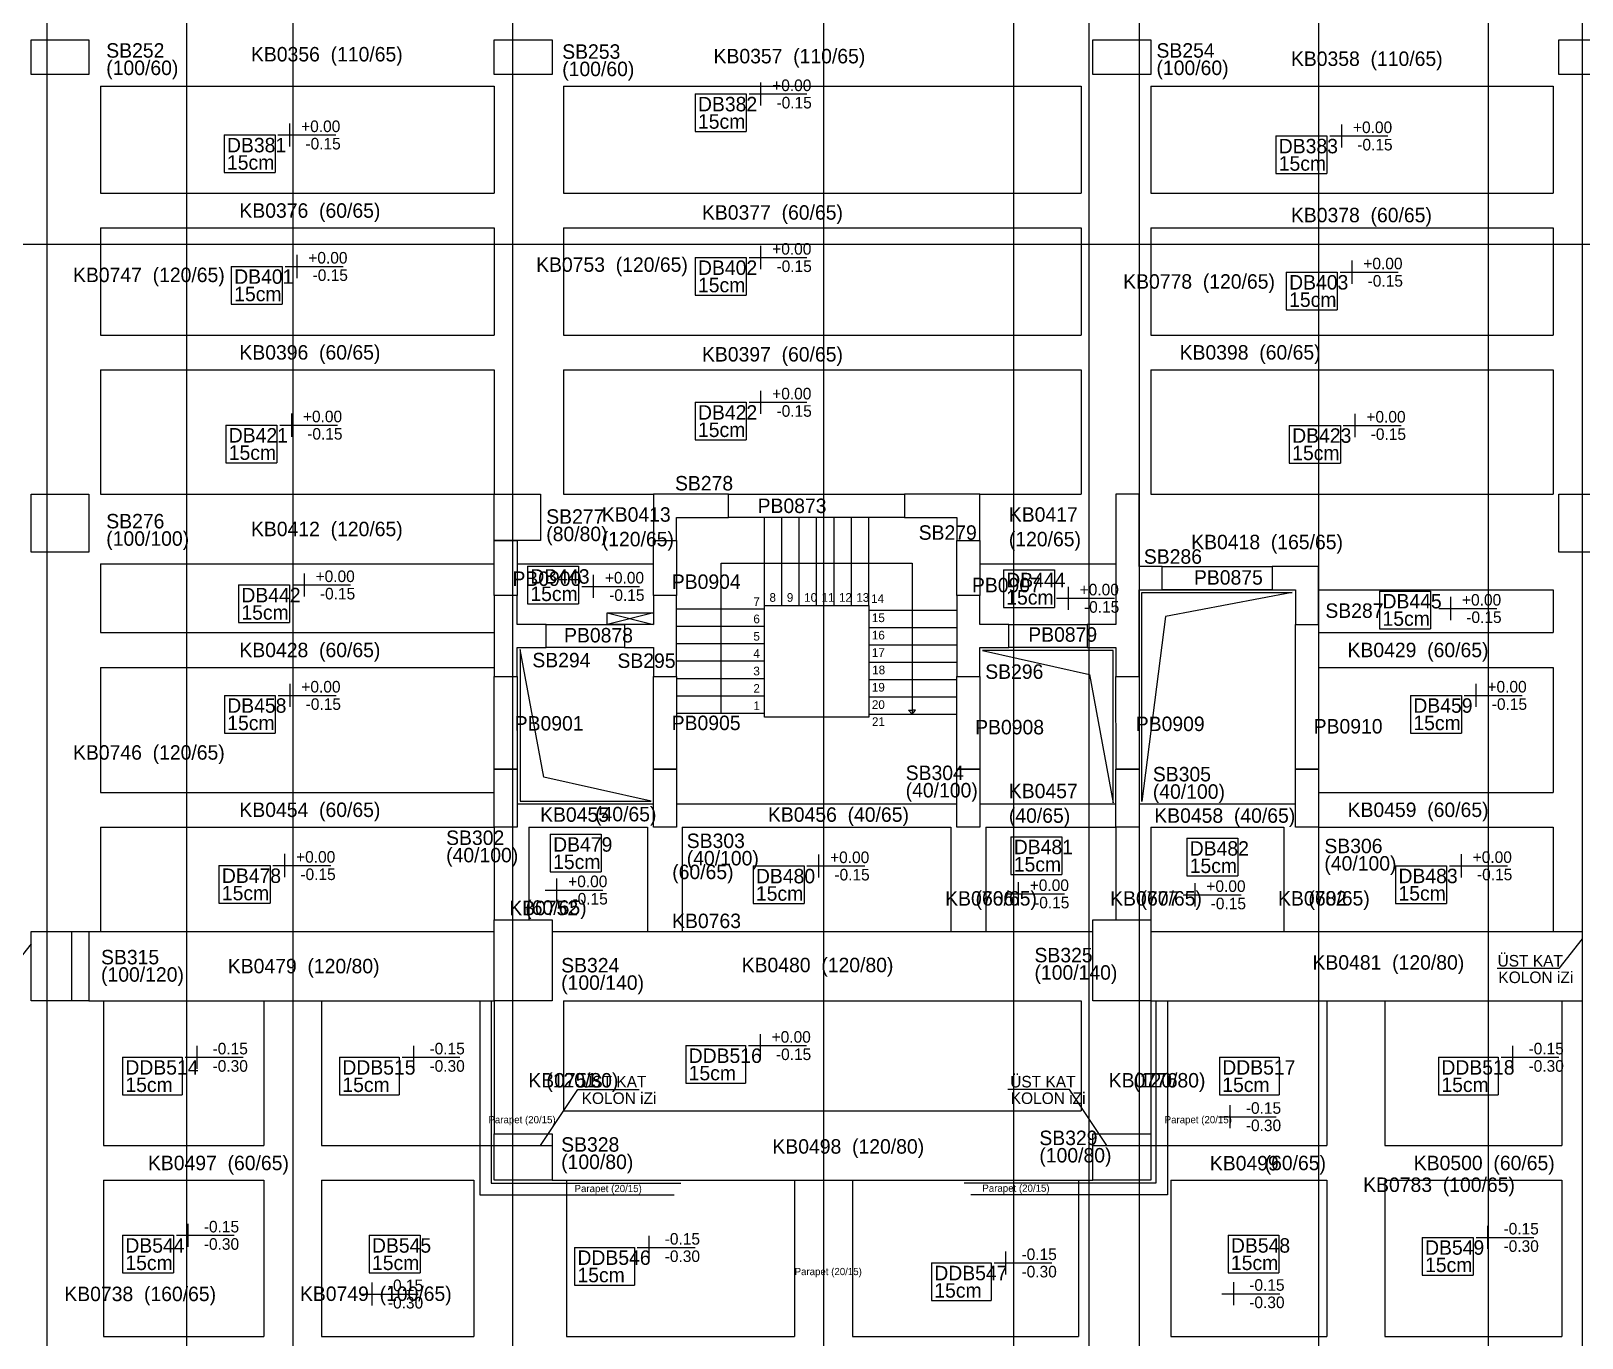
# Model space of a CAD drawing. Header units: millimetres. Extents: x -625658 to -607650, y -74589 to -67396.
# Drawn here: x -615422 to -612743, y -71816 to -69558 of the extents above; entities that cross this region are included whole.
import ezdxf

# ---------------------------------------------------------------- set-up
doc = ezdxf.new("R2010")
doc.units = ezdxf.units.MM
for name, color, linetype in [('KM Aks', 7, 'Continuous'), ('KM Döşeme Markası', 7, 'Continuous'), ('KM Döşeme Şaft', 7, 'Continuous'), ('KM Kesit Simge', 7, 'Continuous'), ('KM Kiriş', 7, 'Continuous'), ('KM Kiriş Markası', 7, 'Continuous'), ('KM Kolon', 7, 'Continuous'), ('KM Kolon Markası', 7, 'Continuous'), ('KM Perde', 7, 'Continuous'), ('KM Perde Markası', 7, 'Continuous'), ('LGP-SLAB2', 7, 'Continuous'), ('REBAR_DET2', 7, 'Continuous'), ('REBAR_DET3', 7, 'Continuous'), ('VM Kiriş', 7, 'Continuous'), ('VM Kolon İzi', 7, 'Continuous'), ('VM Merdiven', 7, 'Continuous'), ('VM Merdiven Yazı', 7, 'Continuous'), ('VM Parapet', 7, 'Continuous'), ('VM Parapet Marka', 7, 'Continuous')]:
    doc.layers.add(name, color=color, linetype=linetype)

msp = doc.modelspace()

# ---------------------------------------------------------------- linework, layer by layer
at = {"layer": 'KM Aks'}
for p, q in [((-615394.8, -67558.4), (-615394.8, -73463.3)), ((-614969.9, -67558.4), (-614969.9, -73463.3)), ((-614590.4, -67558.4), (-614590.4, -73463.3)), ((-614052.8, -67558.4), (-614052.8, -73463.3)), ((-613724.8, -67558.4), (-613724.8, -73463.3)), ((-613594.8, -67558.4), (-613594.8, -73463.3)), ((-613507.8, -67558.4), (-613507.8, -73463.3)), ((-613197.8, -67558.4), (-613197.8, -73463.3)), ((-612904.8, -67558.4), (-612904.8, -73463.3)), ((-612742.8, -67558.4), (-612742.8, -73463.3))]:
    msp.add_line(p, q, dxfattribs=at)
at = {"layer": 'KM Döşeme Şaft'}
for p, q in [((-614426.9, -70563.2), (-614346.9, -70583.2)), ((-614346.9, -70563.2), (-614426.9, -70583.2))]:
    msp.add_line(p, q, dxfattribs=at)
for points in [[(-613243.5, -70528.1), (-613462.4, -70569.3), (-613502.9, -70888.8), (-613502.9, -70528.1)], [(-614350.5, -70888.2), (-614536.3, -70847), (-614576.9, -70626.6), (-614576.9, -70888.2)], [(-613778.4, -70628.1), (-613593.7, -70669.4), (-613552.9, -70891.4), (-613552.9, -70628.1)]]:
    msp.add_lwpolyline(points, close=True, dxfattribs=at)
at = {"layer": 'KM Kesit Simge'}
for p, q in [((-615153, -72548.7), (-615153, -67558.4)), ((-625446, -69926.2), (-608991.1, -69926.2))]:
    msp.add_line(p, q, dxfattribs=at)
at = {"layer": 'KM Kiriş'}
for p, q in [((-615301.9, -69653.3), (-614621.9, -69653.3)), ((-615301.9, -69653.3), (-615301.9, -69838.3)), ((-614621.9, -69653.3), (-614621.9, -69838.3)), ((-614501.9, -69653.3), (-613607.8, -69653.3)), ((-614501.9, -69653.3), (-614501.9, -69838.3)), ((-613607.8, -69653.3), (-613607.8, -69838.3)), ((-613487.8, -69653.3), (-612792.8, -69653.3)), ((-613487.8, -69653.3), (-613487.8, -69838.3)), ((-612792.8, -69653.3), (-612792.8, -69838.3)), ((-615301.9, -69838.3), (-614621.9, -69838.3)), ((-614501.9, -69838.3), (-613607.8, -69838.3)), ((-613487.8, -69838.3), (-612792.8, -69838.3)), ((-615301.9, -69898.3), (-614621.9, -69898.3)), ((-615301.9, -69898.3), (-615301.9, -70083.3)), ((-614621.9, -69898.3), (-614621.9, -70083.3)), ((-614501.9, -69898.3), (-613607.8, -69898.3)), ((-614501.9, -69898.3), (-614501.9, -70083.3)), ((-613607.8, -69898.3), (-613607.8, -70083.3)), ((-613487.8, -69898.3), (-612792.8, -69898.3)), ((-613487.8, -69898.3), (-613487.8, -70083.3)), ((-612792.8, -69898.3), (-612792.8, -70083.3)), ((-615301.9, -70083.3), (-614621.9, -70083.3)), ((-614501.9, -70083.3), (-613607.8, -70083.3)), ((-613487.8, -70083.3), (-612792.8, -70083.3)), ((-615301.9, -70143.3), (-614621.9, -70143.3)), ((-615301.9, -70143.3), (-615301.9, -70358.3)), ((-614621.9, -70143.3), (-614621.9, -70358.3)), ((-614501.9, -70143.3), (-613607.8, -70143.3)), ((-614501.9, -70143.3), (-614501.9, -70358.3)), ((-613607.8, -70143.3), (-613607.8, -70358.3)), ((-613487.8, -70143.3), (-612792.8, -70143.3)), ((-613487.8, -70143.3), (-613487.8, -70358.3)), ((-612792.8, -70143.3), (-612792.8, -70358.3)), ((-615301.9, -70358.3), (-614621.9, -70358.3)), ((-614501.9, -70358.3), (-614346.9, -70358.3)), ((-613782.8, -70358.3), (-613607.8, -70358.3)), ((-613487.8, -70358.3), (-612792.8, -70358.3)), ((-615301.9, -70478.3), (-614621.9, -70478.3)), ((-615301.9, -70478.3), (-615301.9, -70597.3)), ((-614581.9, -70478.3), (-614346.9, -70478.3)), ((-613782.8, -70478.3), (-613547.8, -70478.3)), ((-613467.8, -70523.3), (-613237.8, -70523.3)), ((-613197.8, -70523.3), (-612792.8, -70523.3)), ((-612792.8, -70523.3), (-612792.8, -70597.3)), ((-615301.9, -70597.3), (-614621.9, -70597.3)), ((-613197.8, -70597.3), (-612792.8, -70597.3)), ((-615301.9, -70657.3), (-614621.9, -70657.3)), ((-615301.9, -70657.3), (-615301.9, -70873.3)), ((-613197.8, -70657.3), (-612792.8, -70657.3)), ((-612792.8, -70657.3), (-612792.8, -70873.3)), ((-615301.9, -70873.3), (-614621.9, -70873.3)), ((-613197.7, -70873.3), (-612792.8, -70873.3)), ((-614581.9, -70893.3), (-614346.9, -70893.3)), ((-614306.9, -70893.3), (-613822.8, -70893.3)), ((-613782.8, -70893.3), (-613547.7, -70893.3)), ((-613507.7, -70893.3), (-613237.7, -70893.3)), ((-615301.9, -70933.3), (-614621.9, -70933.3)), ((-615301.9, -70933.3), (-615301.9, -71113.3)), ((-614621.9, -70933.3), (-614621.9, -71093.4)), ((-614561.9, -70933.3), (-614356.9, -70933.3)), ((-614561.9, -70933.3), (-614561.9, -71093.4)), ((-614356.9, -70933.3), (-614356.9, -71113.3)), ((-614296.9, -70933.3), (-613832.8, -70933.3)), ((-614296.9, -70933.3), (-614296.9, -71113.3)), ((-613832.8, -70933.3), (-613832.8, -71113.3)), ((-613772.8, -70933.3), (-613547.8, -70933.3)), ((-613772.8, -70933.3), (-613772.8, -71113.3)), ((-613547.8, -70933.3), (-613547.8, -71093.4)), ((-613487.8, -70933.3), (-613257.8, -70933.3)), ((-613487.8, -70933.3), (-613487.8, -71093.4)), ((-613257.8, -70933.3), (-613257.8, -71113.3)), ((-613197.8, -70933.3), (-613197.8, -71113.3)), ((-613197.7, -70933.3), (-612792.8, -70933.3)), ((-612792.8, -70933.3), (-612792.8, -71113.3)), ((-615321.9, -71113.3), (-614919.9, -71113.3)), ((-615019.9, -71113.3), (-614621.9, -71113.3)), ((-614521.9, -71113.3), (-614296.9, -71113.3)), ((-614356.9, -71113.3), (-613772.8, -71113.3)), ((-613832.8, -71113.3), (-613587.8, -71113.3)), ((-613487.8, -71113.3), (-613083.4, -71113.3)), ((-613183.4, -71113.3), (-612742.9, -71113.3)), ((-615321.9, -71233.3), (-614919.9, -71233.3)), ((-615296.9, -71233.3), (-615296.9, -71483.3)), ((-615019.9, -71233.3), (-614621.9, -71233.3)), ((-615019.9, -71233.3), (-615019.9, -71483.3)), ((-614919.9, -71233.3), (-614919.9, -71483.3)), ((-614621.9, -71233.4), (-614621.9, -71463.4)), ((-614501.9, -71233.3), (-614296.9, -71233.3)), ((-614501.9, -71233.3), (-614501.9, -71423.3)), ((-614356.9, -71233.3), (-613772.8, -71233.3)), ((-613832.8, -71233.3), (-613607.8, -71233.3)), ((-613607.8, -71233.3), (-613607.8, -71423.3)), ((-613487.8, -71233.3), (-613083.4, -71233.3)), ((-613487.8, -71233.4), (-613487.8, -71463.4)), ((-613183.4, -71233.3), (-612742.9, -71233.3)), ((-613183.4, -71233.3), (-613183.4, -71483.3)), ((-613083.4, -71233.3), (-613083.4, -71483.3)), ((-612777.8, -71233.3), (-612777.8, -71483.3)), ((-614501.9, -71423.3), (-614002.8, -71423.3)), ((-614102.8, -71423.3), (-613607.8, -71423.3)), ((-615296.9, -71483.3), (-615019.9, -71483.3)), ((-614919.9, -71483.3), (-614621.9, -71483.3)), ((-613487.8, -71483.3), (-613183.4, -71483.3)), ((-613083.4, -71483.3), (-612777.8, -71483.3)), ((-615296.9, -71543.3), (-615019.9, -71543.3)), ((-615296.9, -71543.3), (-615296.9, -71813.3)), ((-615019.9, -71543.3), (-615019.9, -71813.3)), ((-614919.9, -71543.3), (-614656.9, -71543.3)), ((-614919.9, -71543.3), (-614919.9, -71813.3)), ((-614656.9, -71543.3), (-614656.9, -71813.3)), ((-614521.9, -71543.3), (-614002.8, -71543.3)), ((-614496.9, -71543.3), (-614496.9, -71813.3)), ((-614102.8, -71543.3), (-613587.8, -71543.3)), ((-614102.8, -71543.3), (-614102.8, -71813.3)), ((-614002.8, -71543.3), (-614002.8, -71813.3)), ((-613612.8, -71543.3), (-613612.8, -71813.3)), ((-613452.8, -71543.3), (-613183.4, -71543.3)), ((-613452.8, -71543.3), (-613452.8, -71813.3)), ((-613183.4, -71543.3), (-613183.4, -71813.3)), ((-613083.4, -71543.3), (-612777.8, -71543.3)), ((-613083.4, -71543.3), (-613083.4, -71813.3)), ((-612777.8, -71543.3), (-612777.8, -71813.3)), ((-615296.9, -71813.3), (-615019.9, -71813.3)), ((-614919.9, -71813.3), (-614656.9, -71813.3)), ((-614496.9, -71813.3), (-614102.8, -71813.3)), ((-614002.8, -71813.3), (-613612.8, -71813.3)), ((-613452.8, -71813.3), (-613183.4, -71813.3)), ((-613083.4, -71813.3), (-612777.8, -71813.3))]:
    msp.add_line(p, q, dxfattribs=at)
msp.add_lwpolyline([(-614426.9, -70563.2), (-614346.9, -70563.2), (-614346.9, -70583.2), (-614426.9, -70583.2)], close=True, dxfattribs=at)
at = {"layer": 'KM Kolon'}
for points in [[(-615421.9, -69573.3), (-615321.9, -69573.3), (-615321.9, -69633.3), (-615421.9, -69633.3)], [(-614621.9, -69573.3), (-614521.9, -69573.3), (-614521.9, -69633.3), (-614621.9, -69633.3)], [(-613587.8, -69573.3), (-613487.8, -69573.3), (-613487.8, -69633.3), (-613587.8, -69633.3)], [(-612782.8, -69573.3), (-612682.8, -69573.3), (-612682.8, -69633.3), (-612782.8, -69633.3)], [(-615421.9, -70358.3), (-615321.9, -70358.3), (-615321.9, -70458.3), (-615421.9, -70458.3)], [(-614621.9, -70358.3), (-614541.9, -70358.3), (-614541.9, -70438.3), (-614621.9, -70438.3)], [(-614346.9, -70438.3), (-614306.9, -70438.3), (-614306.9, -70398.3), (-614216.9, -70398.3), (-614216.9, -70358.3), (-614346.9, -70358.3)], [(-613912.8, -70358.3), (-613912.8, -70398.3), (-613822.8, -70398.3), (-613822.8, -70438.3), (-613782.8, -70438.3), (-613782.8, -70358.3)], [(-613467.8, -70523.3), (-613467.8, -70483.3), (-613507.8, -70483.3), (-613507.8, -70358.3), (-613547.8, -70358.3), (-613547.8, -70583.3), (-613597.8, -70583.3), (-613597.8, -70623.3), (-613547.8, -70623.3), (-613547.8, -70673.3), (-613507.8, -70673.3), (-613507.8, -70523.3)], [(-612782.8, -70358.3), (-612682.8, -70358.3), (-612682.8, -70458.3), (-612782.8, -70458.3)], [(-613277.8, -70483.3), (-613277.8, -70523.3), (-613237.8, -70523.3), (-613237.8, -70583.3), (-613197.8, -70583.3), (-613197.8, -70483.3)], [(-614621.9, -70533.3), (-614621.9, -70673.3), (-614581.9, -70673.3), (-614581.9, -70623.3), (-614531.9, -70623.3), (-614531.9, -70583.3), (-614581.9, -70583.3), (-614581.9, -70533.3)], [(-614346.9, -70533.3), (-614346.9, -70583.3), (-614396.9, -70583.3), (-614396.9, -70623.3), (-614346.9, -70623.3), (-614346.9, -70673.3), (-614306.9, -70673.3), (-614306.9, -70533.3)], [(-613822.8, -70533.3), (-613822.8, -70673.3), (-613782.8, -70673.3), (-613782.8, -70623.3), (-613732.8, -70623.3), (-613732.8, -70583.3), (-613782.8, -70583.3), (-613782.8, -70533.3)], [(-614621.9, -70833.3), (-614581.9, -70833.3), (-614581.9, -70933.3), (-614621.9, -70933.3)], [(-614346.9, -70833.2), (-614306.9, -70833.2), (-614306.9, -70933.2), (-614346.9, -70933.2)], [(-613822.8, -70833.2), (-613782.8, -70833.2), (-613782.8, -70933.2), (-613822.8, -70933.2)], [(-613547.8, -70833.2), (-613507.8, -70833.2), (-613507.8, -70933.2), (-613547.8, -70933.2)], [(-613237.8, -70833.3), (-613197.8, -70833.3), (-613197.8, -70933.3), (-613237.8, -70933.3)], [(-614621.9, -71093.3), (-614521.9, -71093.3), (-614521.9, -71233.3), (-614621.9, -71233.3)], [(-613587.8, -71093.3), (-613487.8, -71093.3), (-613487.8, -71233.3), (-613587.8, -71233.3)], [(-615421.9, -71113.3), (-615321.9, -71113.3), (-615321.9, -71233.3), (-615421.9, -71233.3)], [(-615421.9, -71113.3), (-615351.9, -71113.3), (-615351.9, -71233.3), (-615421.9, -71233.3)], [(-614621.9, -71463.3), (-614521.9, -71463.3), (-614521.9, -71543.3), (-614621.9, -71543.3)], [(-613587.8, -71463.3), (-613487.8, -71463.3), (-613487.8, -71543.3), (-613587.8, -71543.3)], [(-614621.9, -71483.3), (-614521.9, -71483.3), (-614521.9, -71543.3), (-614621.9, -71543.3)], [(-613587.8, -71483.3), (-613487.8, -71483.3), (-613487.8, -71543.3), (-613587.8, -71543.3)]]:
    msp.add_lwpolyline(points, close=True, dxfattribs=at)
at = {"layer": 'KM Perde'}
for points in [[(-614216.9, -70358.3), (-613912.8, -70358.3), (-613912.8, -70398.3), (-614216.9, -70398.3)], [(-614581.9, -70438.3), (-614581.9, -70533.3), (-614621.9, -70533.3), (-614621.9, -70438.3)], [(-614306.9, -70438.3), (-614306.9, -70533.3), (-614346.9, -70533.3), (-614346.9, -70438.3)], [(-613782.8, -70438.3), (-613782.8, -70533.3), (-613822.8, -70533.3), (-613822.8, -70438.3)], [(-613467.8, -70483.3), (-613277.8, -70483.3), (-613277.8, -70523.3), (-613467.8, -70523.3)], [(-614531.9, -70583.3), (-614396.9, -70583.3), (-614396.9, -70623.3), (-614531.9, -70623.3)], [(-613732.8, -70583.3), (-613597.8, -70583.3), (-613597.8, -70623.3), (-613732.8, -70623.3)], [(-613197.8, -70583.3), (-613197.7, -70833.3), (-613237.7, -70833.3), (-613237.8, -70583.3)], [(-614581.9, -70673.3), (-614581.9, -70833.3), (-614621.9, -70833.3), (-614621.9, -70673.3)], [(-614306.9, -70673.3), (-614306.9, -70833.2), (-614346.9, -70833.2), (-614346.9, -70673.3)], [(-613782.8, -70673.3), (-613782.8, -70833.2), (-613822.8, -70833.2), (-613822.8, -70673.3)], [(-613507.8, -70673.3), (-613507.7, -70833.2), (-613547.7, -70833.2), (-613547.8, -70673.3)]]:
    msp.add_lwpolyline(points, close=True, dxfattribs=at)
at = {"layer": 'LGP-SLAB2'}
for p, q in [((-614274.8, -69667), (-614186.6, -69667)), ((-614274.8, -69667), (-614274.8, -69732)), ((-614186.6, -69667), (-614186.6, -69732)), ((-614274.8, -69732), (-614186.6, -69732)), ((-615088.4, -69737.8), (-615000.3, -69737.8)), ((-615088.4, -69737.8), (-615088.4, -69802.8)), ((-615000.3, -69737.8), (-615000.3, -69802.8)), ((-613271.6, -69739.5), (-613183.4, -69739.5)), ((-613271.6, -69739.5), (-613271.6, -69804.5)), ((-613183.4, -69739.5), (-613183.4, -69804.5)), ((-615088.4, -69802.8), (-615000.3, -69802.8)), ((-613271.6, -69804.5), (-613183.4, -69804.5)), ((-615075.9, -69964.9), (-614987.8, -69964.9)), ((-615075.9, -69964.9), (-615075.9, -70029.9)), ((-614987.8, -69964.9), (-614987.8, -70029.9)), ((-614274.8, -69949.5), (-614186.6, -69949.5)), ((-614274.8, -69949.5), (-614274.8, -70014.5)), ((-614186.6, -69949.5), (-614186.6, -70014.5)), ((-613253.7, -69974.8), (-613165.5, -69974.8)), ((-613253.7, -69974.8), (-613253.7, -70039.8)), ((-613165.5, -69974.8), (-613165.5, -70039.8)), ((-614274.8, -70014.5), (-614186.6, -70014.5)), ((-615075.9, -70029.9), (-614987.8, -70029.9)), ((-613253.7, -70039.8), (-613165.5, -70039.8)), ((-614274.8, -70199.5), (-614186.6, -70199.5)), ((-614274.8, -70199.5), (-614274.8, -70264.5)), ((-614186.6, -70199.5), (-614186.6, -70264.5)), ((-615085.3, -70239), (-614997.2, -70239)), ((-615085.3, -70239), (-615085.3, -70304)), ((-614997.2, -70239), (-614997.2, -70304)), ((-613248.4, -70239.5), (-613160.2, -70239.5)), ((-613248.4, -70239.5), (-613248.4, -70304.5)), ((-613160.2, -70239.5), (-613160.2, -70304.5)), ((-614274.8, -70264.5), (-614186.6, -70264.5)), ((-615085.3, -70304), (-614997.2, -70304)), ((-613248.4, -70304.5), (-613160.2, -70304.5)), ((-614564.3, -70482.8), (-614476.2, -70482.8)), ((-614564.3, -70482.8), (-614564.3, -70547.8)), ((-614476.2, -70482.8), (-614476.2, -70547.8)), ((-613742.3, -70489), (-613654.2, -70489)), ((-613742.3, -70489), (-613742.3, -70554)), ((-613654.2, -70489), (-613654.2, -70554)), ((-615063.5, -70515), (-614975.3, -70515)), ((-615063.5, -70515), (-615063.5, -70580)), ((-614975.3, -70515), (-614975.3, -70580)), ((-613092.4, -70525.6), (-613004.4, -70525.6)), ((-613092.4, -70525.6), (-613092.4, -70590.6)), ((-613004.4, -70525.6), (-613004.4, -70590.6)), ((-614564.3, -70547.8), (-614476.2, -70547.8)), ((-613742.3, -70554), (-613654.2, -70554)), ((-615063.5, -70580), (-614975.3, -70580)), ((-613092.4, -70590.6), (-613004.4, -70590.6)), ((-615087.9, -70705.8), (-614999.9, -70705.8)), ((-615087.9, -70705.8), (-615087.9, -70770.8)), ((-614999.9, -70705.8), (-614999.9, -70770.8)), ((-613039.1, -70705.8), (-612951.1, -70705.8)), ((-613039.1, -70705.8), (-613039.1, -70770.8)), ((-612951.1, -70705.8), (-612951.1, -70770.8)), ((-615087.9, -70770.8), (-614999.9, -70770.8)), ((-613039.1, -70770.8), (-612951.1, -70770.8)), ((-614525, -70945.7), (-614436.9, -70945.7)), ((-614525, -70945.7), (-614525, -71010.7)), ((-614436.9, -70945.7), (-614436.9, -71010.7)), ((-613729.3, -70950), (-613641.2, -70950)), ((-613729.3, -70950), (-613729.3, -71015)), ((-613641.2, -70950), (-613641.2, -71015)), ((-613425.4, -70952.6), (-613337.3, -70952.6)), ((-613425.4, -70952.6), (-613425.4, -71017.6)), ((-613337.3, -70952.6), (-613337.3, -71017.6)), ((-615097.2, -70999.7), (-615009, -70999.7)), ((-615097.2, -70999.7), (-615097.2, -71064.7)), ((-615009, -70999.7), (-615009, -71064.7)), ((-614525, -71010.7), (-614436.9, -71010.7)), ((-614174.7, -71000.4), (-614086.6, -71000.4)), ((-614174.7, -71000.4), (-614174.7, -71065.4)), ((-614086.6, -71000.4), (-614086.6, -71065.4)), ((-613729.3, -71015), (-613641.2, -71015)), ((-613425.4, -71017.6), (-613337.3, -71017.6)), ((-613064.8, -71000.1), (-612976.6, -71000.1)), ((-613064.8, -71000.1), (-613064.8, -71065.1)), ((-612976.6, -71000.1), (-612976.6, -71065.1)), ((-615097.2, -71064.7), (-615009, -71064.7)), ((-614174.7, -71065.4), (-614086.6, -71065.4)), ((-613064.8, -71065.1), (-612976.6, -71065.1)), ((-614290.9, -71310.6), (-614187.6, -71310.6)), ((-614290.9, -71310.6), (-614290.9, -71375.6)), ((-614187.6, -71310.6), (-614187.6, -71375.6)), ((-615263.9, -71330.8), (-615160.7, -71330.8)), ((-615263.9, -71330.8), (-615263.9, -71395.8)), ((-615160.7, -71330.8), (-615160.7, -71395.8)), ((-614889.1, -71330.8), (-614786, -71330.8)), ((-614889.1, -71330.8), (-614889.1, -71395.8)), ((-614786, -71330.8), (-614786, -71395.8)), ((-613369.2, -71330.8), (-613266.1, -71330.8)), ((-613369.2, -71330.8), (-613369.2, -71395.8)), ((-613266.1, -71330.8), (-613266.1, -71395.8)), ((-612990.7, -71330.8), (-612887.6, -71330.8)), ((-612990.7, -71330.8), (-612990.7, -71395.8)), ((-612887.6, -71330.8), (-612887.6, -71395.8)), ((-615263.9, -71395.8), (-615160.7, -71395.8)), ((-614889.1, -71395.8), (-614786, -71395.8)), ((-614290.9, -71375.6), (-614187.6, -71375.6)), ((-613369.2, -71395.8), (-613266.1, -71395.8)), ((-612990.7, -71395.8), (-612887.6, -71395.8)), ((-615263.9, -71638.3), (-615175.8, -71638.3)), ((-615263.9, -71638.3), (-615263.9, -71703.3)), ((-615175.8, -71638.3), (-615175.8, -71703.3)), ((-614837.9, -71638.3), (-614749.9, -71638.3)), ((-614837.9, -71638.3), (-614837.9, -71703.3)), ((-614749.9, -71638.3), (-614749.9, -71703.3)), ((-614483, -71659.4), (-614379.7, -71659.4)), ((-614483, -71659.4), (-614483, -71724.4)), ((-614379.7, -71659.4), (-614379.7, -71724.4)), ((-613354.2, -71638.3), (-613266.2, -71638.3)), ((-613354.2, -71638.3), (-613354.2, -71703.3)), ((-613266.2, -71638.3), (-613266.2, -71703.3)), ((-613018.9, -71641.9), (-612930.8, -71641.9)), ((-613018.9, -71641.9), (-613018.9, -71706.9)), ((-612930.8, -71641.9), (-612930.8, -71706.9)), ((-613866.6, -71686), (-613763.4, -71686)), ((-613866.6, -71686), (-613866.6, -71751)), ((-613763.4, -71686), (-613763.4, -71751)), ((-615263.9, -71703.3), (-615175.8, -71703.3)), ((-614837.9, -71703.3), (-614749.9, -71703.3)), ((-613354.2, -71703.3), (-613266.2, -71703.3)), ((-613018.9, -71706.9), (-612930.8, -71706.9)), ((-614483, -71724.4), (-614379.7, -71724.4)), ((-613866.6, -71751), (-613763.4, -71751))]:
    msp.add_line(p, q, dxfattribs=at)
at = {"layer": 'REBAR_DET2'}
for p, q in [((-614161.6, -69647), (-614161.6, -69687)), ((-614181.6, -69667), (-614081.6, -69667)), ((-614975.3, -69717.8), (-614975.3, -69757.8)), ((-613158.4, -69719.5), (-613158.4, -69759.5)), ((-614995.3, -69737.8), (-614895.3, -69737.8)), ((-613178.4, -69739.5), (-613078.4, -69739.5)), ((-614962.9, -69944.9), (-614962.9, -69984.9)), ((-614161.6, -69929.5), (-614161.6, -69969.5)), ((-614982.9, -69964.9), (-614882.9, -69964.9)), ((-614181.6, -69949.5), (-614081.6, -69949.5)), ((-613160.5, -69974.8), (-613060.5, -69974.8)), ((-613140.5, -69954.8), (-613140.5, -69994.8)), ((-614161.6, -70179.5), (-614161.6, -70219.5)), ((-614181.6, -70199.5), (-614081.6, -70199.5)), ((-614992.2, -70239), (-614892.2, -70239)), ((-614972.2, -70219), (-614972.2, -70259)), ((-613155.2, -70239.5), (-613055.2, -70239.5)), ((-613135.2, -70219.5), (-613135.2, -70259.5)), ((-614950.3, -70495), (-614950.3, -70535)), ((-614450.6, -70497.5), (-614450.6, -70537.5)), ((-614970.3, -70515), (-614870.3, -70515)), ((-614470.6, -70517.5), (-614370.6, -70517.5)), ((-613650.5, -70538), (-613550.5, -70538)), ((-613630.5, -70518), (-613630.5, -70558)), ((-612970.1, -70535.7), (-612970.1, -70575.7)), ((-612990.1, -70555.7), (-612890.1, -70555.7)), ((-614974.9, -70685.8), (-614974.9, -70725.8)), ((-612926.1, -70685.8), (-612926.1, -70725.8)), ((-614994.9, -70705.8), (-614894.9, -70705.8)), ((-612946.1, -70705.8), (-612846.1, -70705.8)), ((-614984, -70979.7), (-614984, -71019.7)), ((-614061.6, -70980.4), (-614061.6, -71020.4)), ((-612951.6, -70980.1), (-612951.6, -71020.1)), ((-615004, -70999.7), (-614904, -70999.7)), ((-614081.6, -71000.4), (-613981.6, -71000.4)), ((-612971.6, -71000.1), (-612871.6, -71000.1)), ((-614534, -71042), (-614434, -71042)), ((-614514, -71022), (-614514, -71062)), ((-613716.7, -71028.6), (-613716.7, -71068.6)), ((-613411.6, -71030.2), (-613411.6, -71070.2)), ((-613736.7, -71048.6), (-613636.7, -71048.6)), ((-613431.6, -71050.2), (-613331.6, -71050.2)), ((-615135.7, -71310.8), (-615135.7, -71350.8)), ((-614761, -71310.8), (-614761, -71350.8)), ((-614182.6, -71310.6), (-614082.6, -71310.6)), ((-614162.6, -71290.6), (-614162.6, -71330.6)), ((-612862.6, -71310.8), (-612862.6, -71350.8)), ((-615155.7, -71330.8), (-615055.7, -71330.8)), ((-614781, -71330.8), (-614681, -71330.8)), ((-612882.6, -71330.8), (-612782.6, -71330.8)), ((-613350.9, -71413.4), (-613350.9, -71453.4)), ((-613370.9, -71433.4), (-613270.9, -71433.4)), ((-615150.8, -71618.3), (-615150.8, -71658.3)), ((-612905.8, -71621.9), (-612905.8, -71661.9)), ((-615170.8, -71638.3), (-615070.8, -71638.3)), ((-614374.7, -71659.4), (-614274.7, -71659.4)), ((-614354.7, -71639.4), (-614354.7, -71679.4)), ((-612925.8, -71641.9), (-612825.8, -71641.9)), ((-613758.4, -71686), (-613658.4, -71686)), ((-613738.4, -71666), (-613738.4, -71706)), ((-614852.9, -71739.7), (-614752.9, -71739.7)), ((-614832.9, -71719.7), (-614832.9, -71759.7)), ((-613365, -71739.1), (-613265, -71739.1)), ((-613345, -71719.1), (-613345, -71759.1))]:
    msp.add_line(p, q, dxfattribs=at)
at = {"layer": 'VM Kiriş'}
for p, q in [((-614154.8, -70550.3), (-614154.8, -70398.3)), ((-613974.8, -70550.3), (-613974.8, -70398.3)), ((-614306.8, -70556.3), (-614154.8, -70556.3)), ((-613974.8, -70558.3), (-613822.8, -70558.3)), ((-614306.8, -70736.3), (-614154.8, -70736.3)), ((-613974.8, -70738.3), (-613822.8, -70738.3))]:
    msp.add_line(p, q, dxfattribs=at)
at = {"layer": 'VM Kolon İzi'}
for points in [[(-612742.8, -71126), (-612783.1, -71177.4), (-612889.3, -71177.4)], [(-615421.9, -71134.7), (-615462.2, -71186), (-615568.3, -71186)], [(-614542.1, -71483.3), (-614477.6, -71386.2), (-614371.4, -71386.2)], [(-613563.6, -71483.3), (-613628.1, -71386.2), (-613734.3, -71386.2)]]:
    msp.add_lwpolyline(points, dxfattribs=at)
at = {"layer": 'VM Merdiven'}
for p, q in [((-614124.8, -70550.3), (-614124.8, -70398.3)), ((-614094.8, -70550.3), (-614094.8, -70398.3)), ((-614064.8, -70550.3), (-614064.8, -70398.3)), ((-614034.8, -70550.3), (-614034.8, -70398.3)), ((-614004.8, -70550.3), (-614004.8, -70398.3)), ((-614306.8, -70586.3), (-614154.8, -70586.3)), ((-613974.8, -70588.3), (-613822.8, -70588.3)), ((-614306.8, -70616.3), (-614154.8, -70616.3)), ((-613974.8, -70618.3), (-613822.8, -70618.3)), ((-614306.8, -70646.3), (-614154.8, -70646.3)), ((-613974.8, -70648.3), (-613822.8, -70648.3)), ((-614306.8, -70676.3), (-614154.8, -70676.3)), ((-613974.8, -70678.3), (-613822.8, -70678.3)), ((-614306.8, -70706.3), (-614154.8, -70706.3)), ((-613974.8, -70708.3), (-613822.8, -70708.3))]:
    msp.add_line(p, q, dxfattribs=at)
for points in [[(-614229.8, -70736.3), (-614229.8, -70477.3), (-613899.9, -70477.3), (-613899.9, -70738.3)], [(-614154.8, -70743.3), (-614154.8, -70550.3), (-613974.8, -70550.3), (-613974.8, -70743.3), (-614154.8, -70743.3)], [(-613899.9, -70738.3), (-613905.9, -70731.1), (-613899.9, -70731.1)], [(-613899.9, -70738.3), (-613893.8, -70731.1), (-613899.9, -70731.1)]]:
    msp.add_lwpolyline(points, dxfattribs=at)
at = {"layer": 'VM Parapet'}
for points in [[(-614646.9, -71233.4), (-614646.9, -71568.3), (-614311.2, -71568.3)], [(-614626.9, -71233.4), (-614626.9, -71548.3), (-614299.6, -71548.3)], [(-613478.8, -71233.4), (-613478.8, -71548.3), (-613810.1, -71548.3)], [(-613458.8, -71233.4), (-613458.8, -71568.3), (-613798.6, -71568.3)]]:
    msp.add_lwpolyline(points, dxfattribs=at)

# ---------------------------------------------------------------- texts
at = {"layer": 'KM Döşeme Markası'}
for s, p in [('DB382', (-614269.8, -69697)), ('15cm', (-614269.8, -69727)), ('DB381', (-615083.4, -69767.8)), ('DB383', (-613266.6, -69769.5)), ('15cm', (-615083.4, -69797.8)), ('15cm', (-613266.6, -69799.5)), ('DB401', (-615070.9, -69994.9)), ('DB402', (-614269.8, -69979.5)), ('15cm', (-615070.9, -70024.9)), ('15cm', (-614269.8, -70009.5)), ('DB403', (-613248.7, -70004.8)), ('15cm', (-613248.7, -70034.8)), ('DB422', (-614269.8, -70229.5)), ('DB421', (-615080.3, -70269)), ('15cm', (-614269.8, -70259.5)), ('DB423', (-613243.4, -70269.5)), ('15cm', (-615080.3, -70299)), ('15cm', (-613243.4, -70299.5)), ('DB443', (-614559.3, -70512.8)), ('DB444', (-613737.3, -70519)), ('DB442', (-615058.5, -70545)), ('15cm', (-614559.3, -70542.8)), ('15cm', (-613737.3, -70549)), ('DB445', (-613087.4, -70555.6)), ('15cm', (-615058.5, -70575)), ('15cm', (-613087.4, -70585.6)), ('DB458', (-615082.9, -70735.8)), ('DB459', (-613034.1, -70735.8)), ('15cm', (-615082.9, -70765.8)), ('15cm', (-613034.1, -70765.8)), ('DB479', (-614520, -70975.7)), ('DB481', (-613724.3, -70980)), ('DB482', (-613420.4, -70982.6)), ('15cm', (-614520, -71005.7)), ('15cm', (-613724.3, -71010)), ('15cm', (-613420.4, -71012.6)), ('DB478', (-615092.2, -71029.7)), ('DB480', (-614169.7, -71030.4)), ('DB483', (-613059.8, -71030.1)), ('15cm', (-615092.2, -71059.7)), ('15cm', (-614169.7, -71060.4)), ('15cm', (-613059.8, -71060.1)), ('DDB516', (-614285.9, -71340.6)), ('DDB514', (-615258.9, -71360.8)), ('DDB515', (-614884.1, -71360.8)), ('DDB517', (-613364.2, -71360.8)), ('DDB518', (-612985.7, -71360.8)), ('15cm', (-615258.9, -71390.8)), ('15cm', (-614884.1, -71390.8)), ('15cm', (-614285.9, -71370.6)), ('15cm', (-613364.2, -71390.8)), ('15cm', (-612985.7, -71390.8)), ('DB544', (-615258.9, -71668.3)), ('DB545', (-614832.9, -71668.3)), ('DB548', (-613349.2, -71668.3)), ('DB549', (-613013.9, -71671.9)), ('15cm', (-615258.9, -71698.3)), ('15cm', (-614832.9, -71698.3)), ('DDB546', (-614478, -71689.4)), ('15cm', (-613349.2, -71698.3)), ('15cm', (-613013.9, -71701.9)), ('15cm', (-614478, -71719.4)), ('DDB547', (-613861.6, -71716)), ('15cm', (-613861.6, -71746))]:
    msp.add_text(s, height=25, dxfattribs=at).set_placement(p)
at = {"layer": 'KM Kiriş Markası'}
for s, p in [('KB0356  (110/65)', (-615041.9, -69610.8)), ('KB0357  (110/65)', (-614242.9, -69614.1)), ('KB0358  (110/65)', (-613245.6, -69618.6)), ('KB0376  (60/65)', (-615061.9, -69880.8)), ('KB0377  (60/65)', (-614262.9, -69884.1)), ('KB0378  (60/65)', (-613245.6, -69888.6)), ('KB0753  (120/65)', (-614549.4, -69974.2)), ('KB0747  (120/65)', (-615349.3, -69991.9)), ('KB0778  (120/65)', (-613535.3, -70003.3)), ('KB0396  (60/65)', (-615061.9, -70125.8)), ('KB0397  (60/65)', (-614262.9, -70129.1)), ('KB0398  (60/65)', (-613437.8, -70125.8)), ('KB0412  (120/65)', (-615041.9, -70430.8)), ('KB0413', (-614435.9, -70405.8)), ('KB0417', (-613732.8, -70405.8)), ('(120/65)', (-614435.9, -70448.3)), ('(120/65)', (-613732.8, -70448.3)), ('KB0418  (165/65)', (-613417.8, -70453.3)), ('KB0428  (60/65)', (-615061.9, -70639.8)), ('KB0429  (60/65)', (-613147.8, -70639.8)), ('KB0746  (120/65)', (-615349.3, -70816.8)), ('KB0457', (-613732.8, -70883.3)), ('KB0454  (60/65)', (-615061.9, -70915.8)), ('KB0455', (-614542.5, -70924.1)), ('(40/65)', (-614447.5, -70923.3)), ('KB0456  (40/65)', (-614148.9, -70924.1)), ('(40/65)', (-613732.8, -70925.8)), ('KB0458  (40/65)', (-613481.6, -70925.8)), ('KB0459  (60/65)', (-613147.7, -70915.8)), ('(60/65)', (-614314.3, -71023.1)), ('KB0766', (-613842.8, -71068.9)), ('(60/65)', (-613790.3, -71068.8)), ('KB0777', (-613557.8, -71068.9)), ('(60/65)', (-613505.3, -71068.8)), ('KB0782', (-613267.8, -71068.8)), ('(60/65)', (-613215.3, -71068.7)), ('KB0752', (-614595.8, -71085.5)), ('(60/65)', (-614568.1, -71084.7)), ('KB0763', (-614314.5, -71107.7)), ('KB0481  (120/80)', (-613208.3, -71179.5)), ('KB0479  (120/80)', (-615081.9, -71185.8)), ('KB0480  (120/80)', (-614194.3, -71183.9)), ('KB0751', (-614562.8, -71383)), ('(120/80)', (-614531.8, -71383)), ('KB0776', (-613560.3, -71383)), ('(120/80)', (-613517.8, -71383)), ('KB0498  (120/80)', (-614141.2, -71497.3)), ('KB0497  (60/65)', (-615219.9, -71525.8)), ('KB0499', (-613385.6, -71526.2)), ('(60/65)', (-613291, -71525.8)), ('KB0500  (60/65)', (-613033.4, -71525.8)), ('KB0783  (100/65)', (-613120.8, -71563.4)), ('KB0738  (160/65)', (-615364.3, -71752)), ('KB0749  (100/65)', (-614957.3, -71751.7))]:
    msp.add_text(s, height=25, dxfattribs=at).set_placement(p)
at = {"layer": 'KM Kolon Markası'}
for s, p in [('SB252', (-615291.9, -69604.3)), ('SB253', (-614504.3, -69606.2)), ('SB254', (-613477.8, -69604.3)), ('(100/60)', (-615291.9, -69634.3)), ('(100/60)', (-614504.3, -69636.2)), ('(100/60)', (-613477.8, -69634.3)), ('SB278', (-614309.5, -70351.8)), ('SB276', (-615291.9, -70417.3)), ('SB277', (-614531.9, -70409.3)), ('(100/100)', (-615291.9, -70447.3)), ('(80/80)', (-614531.9, -70439.3)), ('SB279', (-613888.6, -70437)), ('SB286', (-613499.6, -70478.4)), ('SB287', (-613186.1, -70571.9)), ('SB294', (-614555.9, -70657.3)), ('SB295', (-614408.9, -70658.3)), ('SB296', (-613773.6, -70677.2)), ('SB304', (-613911, -70852)), ('SB305', (-613484.1, -70854.3)), ('(40/100)', (-613911, -70882)), ('(40/100)', (-613484.1, -70884.3)), ('SB302', (-614704.8, -70964.1)), ('SB303', (-614289.2, -70969.4)), ('SB306', (-613187.8, -70978.3)), ('(40/100)', (-614704.8, -70994.1)), ('(40/100)', (-614289.2, -70999.4)), ('(40/100)', (-613187.8, -71008.3)), ('SB315', (-615300.9, -71170.3)), ('SB325', (-613688.5, -71166.8)), ('(100/120)', (-615300.9, -71200.3)), ('SB324', (-614506.1, -71184.3)), ('(100/140)', (-613688.5, -71196.8)), ('(100/140)', (-614506.1, -71214.3)), ('SB328', (-614506.1, -71493.9)), ('SB329', (-613680.1, -71482.5)), ('(100/80)', (-614506.1, -71523.9)), ('(100/80)', (-613680.1, -71512.5))]:
    msp.add_text(s, height=25, dxfattribs=at).set_placement(p)
at = {"layer": 'KM Perde Markası'}
for s, p in [('PB0873 ', (-614166.8, -70390.8)), ('PB0900 ', (-614590.2, -70516.7)), ('PB0904 ', (-614315, -70521.8)), ('PB0907 ', (-613796.5, -70527.7)), ('PB0875 ', (-613413.1, -70514.5)), ('PB0878 ', (-614501.1, -70614.3)), ('PB0879 ', (-613699.3, -70613.1)), ('PB0901 ', (-614586.4, -70766.5)), ('PB0905 ', (-614315.2, -70765.7)), ('PB0908 ', (-613791, -70773.1)), ('PB0909 ', (-613513.6, -70767.4)), ('PB0910 ', (-613206.3, -70771.6))]:
    msp.add_text(s, height=25, dxfattribs=at).set_placement(p)
at = {"layer": 'REBAR_DET3'}
for s, p in [('+0.00', (-614141.6, -69662)), (' -0.15', (-614141.6, -69692)), ('+0.00', (-614955.3, -69732.8)), ('+0.00', (-613138.4, -69734.5)), (' -0.15', (-614955.3, -69762.8)), (' -0.15', (-613138.4, -69764.5)), ('+0.00', (-614942.9, -69959.9)), ('+0.00', (-614141.6, -69944.5)), (' -0.15', (-614942.9, -69989.9)), (' -0.15', (-614141.6, -69974.5)), ('+0.00', (-613120.5, -69969.8)), (' -0.15', (-613120.5, -69999.8)), ('+0.00', (-614141.6, -70194.5)), ('+0.00', (-614952.2, -70234)), (' -0.15', (-614141.6, -70224.5)), ('+0.00', (-613115.2, -70234.5)), (' -0.15', (-614952.2, -70264)), (' -0.15', (-613115.2, -70264.5)), ('+0.00', (-614930.3, -70510)), ('+0.00', (-614430.6, -70512.5)), (' -0.15', (-614930.3, -70540)), (' -0.15', (-614430.6, -70542.5)), ('+0.00', (-613610.5, -70533)), ('+0.00', (-612950.1, -70550.7)), (' -0.15', (-613610.5, -70563)), (' -0.15', (-612950.1, -70580.7)), ('+0.00', (-614954.9, -70700.8)), ('+0.00', (-612906.1, -70700.8)), (' -0.15', (-614954.9, -70730.8)), (' -0.15', (-612906.1, -70730.8)), ('+0.00', (-614964, -70994.7)), ('+0.00', (-614041.6, -70995.4)), ('+0.00', (-612931.6, -70995.1)), (' -0.15', (-614964, -71024.7)), ('+0.00', (-614494, -71037)), (' -0.15', (-614041.6, -71025.4)), (' -0.15', (-612931.6, -71025.1)), (' -0.15', (-614494, -71067)), ('+0.00', (-613696.7, -71043.6)), ('+0.00', (-613391.6, -71045.2)), (' -0.15', (-613696.7, -71073.6)), (' -0.15', (-613391.6, -71075.2)), ('+0.00', (-614142.6, -71305.6)), (' -0.15', (-615115.7, -71325.8)), (' -0.15', (-614741, -71325.8)), (' -0.15', (-614142.6, -71335.6)), (' -0.15', (-612842.6, -71325.8)), (' -0.30', (-615115.7, -71355.8)), (' -0.30', (-614741, -71355.8)), (' -0.30', (-612842.6, -71355.8)), (' -0.15', (-613330.9, -71428.4)), (' -0.30', (-613330.9, -71458.4)), (' -0.15', (-615130.8, -71633.3)), (' -0.15', (-614334.7, -71654.4)), (' -0.15', (-612885.8, -71636.9)), (' -0.30', (-615130.8, -71663.3)), (' -0.15', (-613718.4, -71681)), (' -0.30', (-612885.8, -71666.9)), (' -0.30', (-614334.7, -71684.4)), (' -0.30', (-613718.4, -71711)), (' -0.15', (-614812.9, -71734.7)), (' -0.15', (-613325, -71734.1)), (' -0.30', (-613325, -71764.1)), (' -0.30', (-614812.9, -71764.7))]:
    msp.add_text(s, height=20, dxfattribs=at).set_placement(p)
at = {"layer": 'VM Kolon İzi'}
for s, p in [('ÜST KAT', (-612888.7, -71174.1)), ('KOLON iZi', (-612887.2, -71202.7)), ('ÜST KAT', (-614471.7, -71382.9)), ('ÜST KAT', (-613730.5, -71382.9)), ('KOLON iZi', (-614470.8, -71411.5)), ('KOLON iZi', (-613729.6, -71411.5))]:
    msp.add_text(s, height=20, dxfattribs=at).set_placement(p)
at = {"layer": 'VM Merdiven Yazı'}
for s, p in [('7', (-614174.1, -70551.2)), ('8', (-614146.3, -70544.1)), ('9', (-614116.3, -70544.1)), ('10', (-614086.3, -70544.1)), ('11', (-614056.3, -70544.1)), ('12', (-614026.3, -70544.1)), ('13', (-613996.3, -70544.1)), ('14', (-613970.7, -70546.2)), ('15', (-613969.4, -70579.2)), ('6', (-614174.1, -70581.2)), ('5', (-614174.1, -70611.2)), ('16', (-613969.4, -70609.2)), ('4', (-614174.1, -70640.9)), ('17', (-613969.4, -70639.2)), ('3', (-614174.1, -70671.2)), ('18', (-613968.8, -70669.3)), ('2', (-614174.1, -70701.2)), ('19', (-613969.4, -70699.2)), ('1', (-614174.1, -70731.2)), ('20', (-613969.4, -70729.2)), ('21', (-613969.3, -70758.6))]:
    msp.add_text(s, height=15, dxfattribs=at).set_placement(p)
at = {"layer": 'VM Parapet Marka'}
for p in [(-614631.8, -71444.8), (-613463.7, -71444.8), (-614483, -71563.7), (-613778.6, -71563.1), (-614102.9, -71707.1)]:
    msp.add_text('Parapet (20/15)', height=12.5, dxfattribs=at).set_placement(p)

doc.saveas('drawing.dxf')
